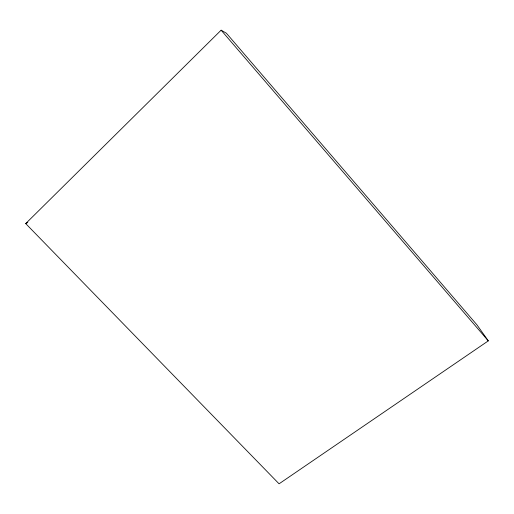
<?xml version="1.0" encoding="UTF-8"?>
<svg xmlns="http://www.w3.org/2000/svg" width="514" height="514" viewBox="0 0 514 514"><rect width="100%" height="100%" fill="white"/><g stroke="black" fill="none" stroke-linecap="round" stroke-linejoin="round"><path stroke-width="0.77" d="M25.7 223.59L221.123 30.185L226.372 33.204L476.966 324.874L488.3 340.872L279.07 483.815L25.7 223.59L27.801 222.466M221.123 30.185L488.3 340.872"/></g></svg>
